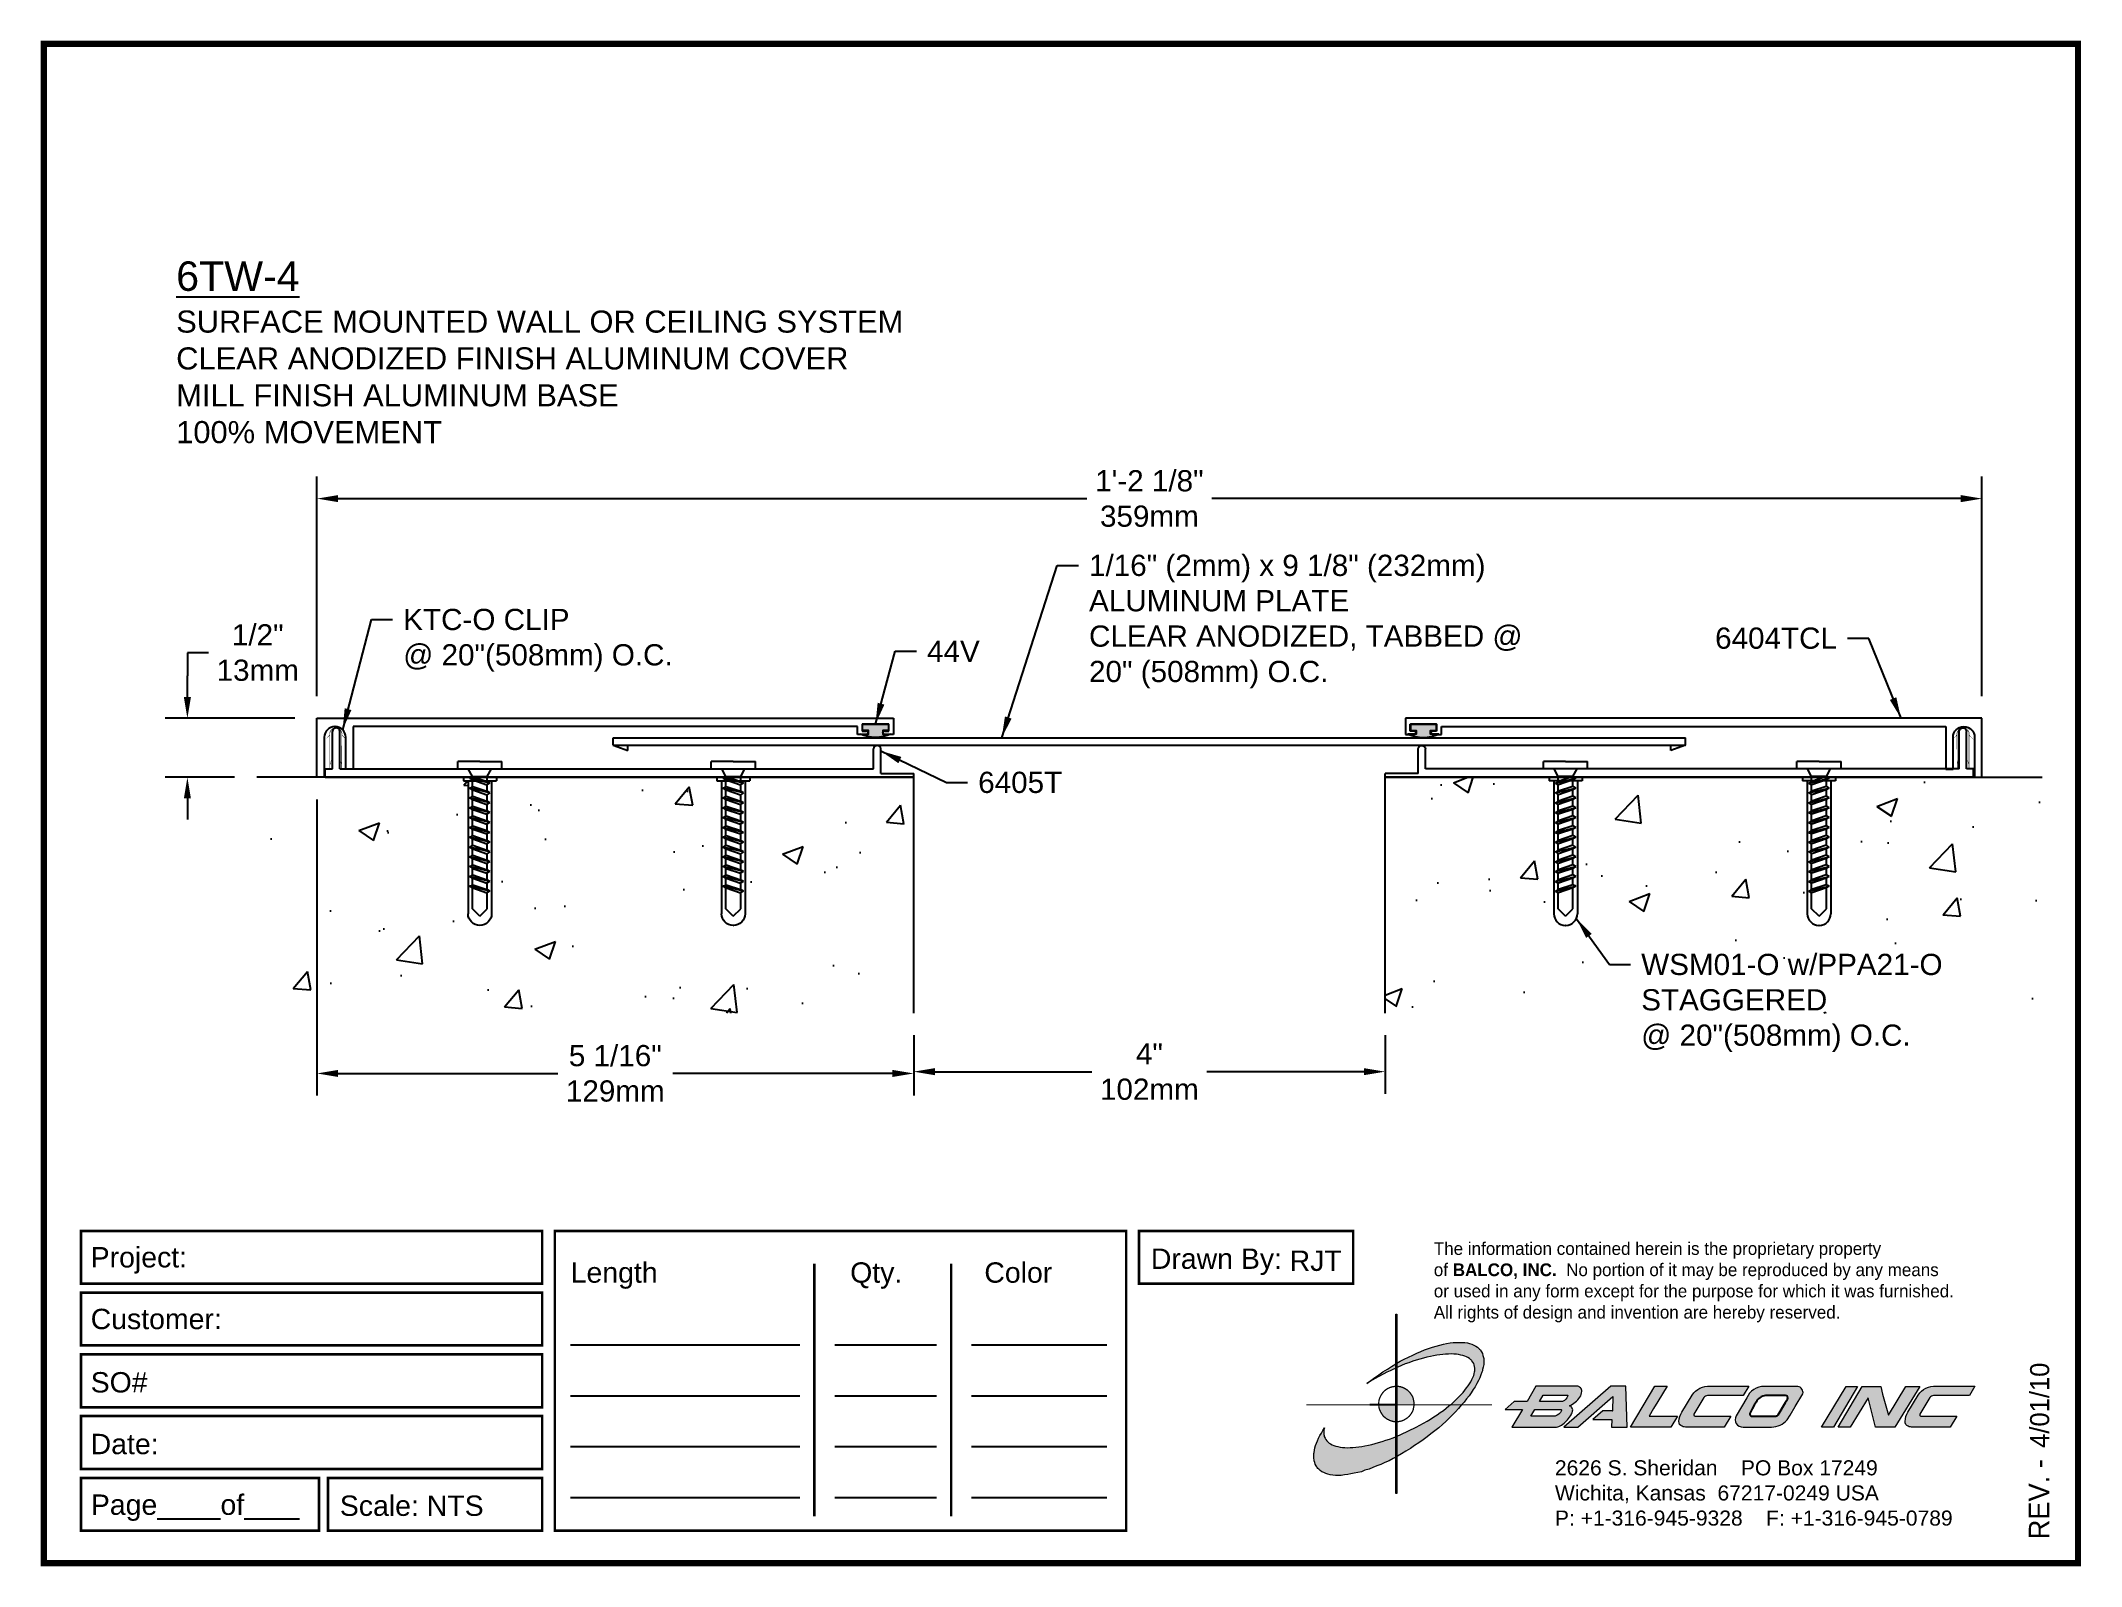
# Paper-space layout 'Layout1' of a CAD drawing. Header units: inches. Extents: x 0 to 10, y 0 to 7.5.
# The model-space entities are those that its viewports show. They can reach past a viewport. Long polylines and large blocks are cut down to what shows.
import ezdxf

# ---------------------------------------------------------------- set-up
doc = ezdxf.new("R2010")
doc.units = ezdxf.units.IN
doc.header["$MEASUREMENT"] = 0
for name, color, linetype in [('Anchors', 4, 'Continuous'), ('Border', 7, 'Continuous'), ('Conditions', 1, 'Continuous'), ('Dimensions', 3, 'Continuous'), ('Fillers', 2, 'Continuous'), ('Metals', 7, 'Continuous'), ('TEXT', 2, 'Continuous')]:
    doc.layers.add(name, color=color, linetype=linetype)
doc.styles.add('ARIAL', font='arial.ttf')
doc.styles.add('Copyright', font='ERASDEMI.TTF')
doc.styles.get("Standard").update_dxf_attribs({"font": 'arial.ttf'})
doc.dimstyles.get("Standard").update_dxf_attribs({"dimtxt": 0.18, "dimasz": 0.18, "dimexe": 0.1875, "dimexo": 0.1875, "dimgap": 0.09, "dimtad": 0, "dimtih": 1, "dimtoh": 1, "dimdec": 4, "dimzin": 0, "dimdsep": 46, "dimlunit": 4, "dimtxsty": 'Standard', "dimcen": 0.09, "dimadec": 0, "dimazin": 0, "dimtfac": 1, "dimtdec": 4, "dimtofl": 0, "dimtmove": 0, "dimatfit": 3, "dimfxl": 0, "dimfrac": 2, "dimtolj": 1, "dimtzin": 0, "dimarcsym": 0})

# ---------------------------------------------------------------- blocks, each defined once
blk = doc.blocks.new('ACADlogo')
h = blk.add_hatch(color=256)
h.paths.add_polyline_path([(-3.346, 1.223), (-3.351, 1.223), (-3.351, 0.979), (-3.346, 0.982)])
h.paths.add_polyline_path([(-3.346, 0.961), (-3.351, 0.959), (-3.351, 0.868), (-3.346, 0.868)])
h.paths.add_polyline_path([(-3.346, 0.777), (-3.351, 0.777), (-3.351, 0.699), (-3.351, 0.695), (-3.35, 0.695), (-3.346, 0.695)])
h.paths.add_polyline_path([(-3.346, 0.864), (-3.346, 0.868), (-3.35, 0.868), (-3.351, 0.868), (-3.351, 0.777), (-3.346, 0.777), (-3.346, 0.778), (-3.348, 0.778)])
h.paths.add_polyline_path([(-3.346, 0.524), (-3.351, 0.521), (-3.351, 0.342), (-3.346, 0.342)])
h.paths.add_polyline_path([(-3.346, 0.695), (-3.351, 0.695), (-3.351, 0.621), (-3.346, 0.623)])
h.paths.add_polyline_path([(-3.346, 0.623), (-3.351, 0.621), (-3.351, 0.521), (-3.346, 0.524)])
h.paths.add_polyline_path([(-3.346, 0.982), (-3.351, 0.979), (-3.351, 0.959), (-3.346, 0.961)])
h = blk.add_hatch(color=175)
h.paths.add_polyline_path([(-3.518, 0.573), (-3.534, 0.571), (-3.548, 0.569), (-3.562, 0.567), (-3.576, 0.567), (-3.589, 0.566), (-3.602, 0.567), (-3.614, 0.568), (-3.625, 0.569), (-3.636, 0.572), (-3.646, 0.574), (-3.656, 0.577), (-3.664, 0.581), (-3.673, 0.585), (-3.679, 0.589), (-3.685, 0.595), (-3.688, 0.598), (-3.691, 0.6), (-3.695, 0.607), (-3.699, 0.614), (-3.703, 0.621), (-3.704, 0.626), (-3.705, 0.631), (-3.706, 0.637), (-3.706, 0.642), (-3.705, 0.648), (-3.705, 0.653), (-3.703, 0.659), (-3.702, 0.665), (-3.71, 0.652), (-3.717, 0.639), (-3.725, 0.626), (-3.731, 0.613), (-3.737, 0.601), (-3.741, 0.589), (-3.746, 0.577), (-3.749, 0.566), (-3.751, 0.555), (-3.753, 0.544), (-3.754, 0.538), (-3.754, 0.533), (-3.755, 0.523), (-3.754, 0.513), (-3.753, 0.508), (-3.752, 0.503), (-3.75, 0.494), (-3.748, 0.486), (-3.743, 0.477), (-3.74, 0.473), (-3.738, 0.469), (-3.734, 0.465), (-3.73, 0.461), (-3.723, 0.455), (-3.715, 0.449), (-3.706, 0.445), (-3.695, 0.44), (-3.685, 0.437), (-3.674, 0.434), (-3.661, 0.432), (-3.648, 0.431), (-3.634, 0.431), (-3.62, 0.431), (-3.604, 0.433), (-3.588, 0.435), (-3.572, 0.438), (-3.556, 0.441), (-3.538, 0.445), (-3.52, 0.449), (-3.503, 0.456), (-3.483, 0.461), (-3.464, 0.469), (-3.445, 0.477), (-3.426, 0.485), (-3.406, 0.494), (-3.385, 0.503), (-3.364, 0.514), (-3.351, 0.521), (-3.351, 0.621), (-3.364, 0.616), (-3.382, 0.609), (-3.4, 0.603), (-3.418, 0.598), (-3.436, 0.592), (-3.453, 0.587), (-3.47, 0.583), (-3.486, 0.579), (-3.503, 0.576)])
h.paths.add_polyline_path([(-3.215, 0.687), (-3.251, 0.667), (-3.289, 0.649), (-3.327, 0.631), (-3.345, 0.623), (-3.346, 0.623), (-3.346, 0.524), (-3.343, 0.525), (-3.323, 0.537), (-3.302, 0.549), (-3.28, 0.563), (-3.259, 0.577), (-3.238, 0.59), (-3.218, 0.605), (-3.198, 0.62), (-3.179, 0.635), (-3.16, 0.65), (-3.141, 0.665), (-3.123, 0.681), (-3.106, 0.696), (-3.089, 0.712), (-3.074, 0.727), (-3.058, 0.743), (-3.043, 0.759), (-3.03, 0.775), (-3.028, 0.777), (-3.085, 0.777), (-3.091, 0.772), (-3.105, 0.761), (-3.118, 0.75), (-3.134, 0.739), (-3.149, 0.729), (-3.165, 0.718), (-3.182, 0.707), (-3.198, 0.697)])
h.paths.add_polyline_path([(-2.921, 1.009), (-2.922, 1.015), (-2.924, 1.02), (-2.926, 1.029), (-2.931, 1.038), (-2.934, 1.043), (-2.936, 1.047), (-2.94, 1.05), (-2.943, 1.054), (-2.951, 1.06), (-2.959, 1.066), (-2.968, 1.071), (-2.978, 1.075), (-2.989, 1.079), (-3, 1.081), (-3.013, 1.083), (-3.026, 1.084), (-3.04, 1.084), (-3.054, 1.084), (-3.07, 1.083), (-3.085, 1.081), (-3.102, 1.079), (-3.118, 1.075), (-3.136, 1.07), (-3.153, 1.066), (-3.171, 1.06), (-3.191, 1.054), (-3.21, 1.047), (-3.229, 1.039), (-3.248, 1.031), (-3.268, 1.022), (-3.289, 1.012), (-3.31, 1.002), (-3.33, 0.991), (-3.346, 0.982), (-3.346, 0.961), (-3.342, 0.962), (-3.323, 0.971), (-3.305, 0.978), (-3.287, 0.984), (-3.268, 0.991), (-3.251, 0.996), (-3.234, 1.002), (-3.216, 1.007), (-3.199, 1.011), (-3.182, 1.015), (-3.167, 1.018), (-3.15, 1.021), (-3.136, 1.023), (-3.121, 1.025), (-3.107, 1.026), (-3.093, 1.026), (-3.079, 1.027), (-3.067, 1.026), (-3.054, 1.026), (-3.043, 1.025), (-3.032, 1.022), (-3.022, 1.02), (-3.013, 1.016), (-3.004, 1.013), (-2.997, 1.009), (-2.989, 1.005), (-2.983, 0.999), (-2.98, 0.996), (-2.978, 0.994), (-2.973, 0.987), (-2.969, 0.981), (-2.967, 0.973), (-2.965, 0.965), (-2.964, 0.957), (-2.964, 0.949), (-2.964, 0.944), (-2.965, 0.94), (-2.967, 0.93), (-2.969, 0.921), (-2.973, 0.911), (-2.978, 0.901), (-2.983, 0.891), (-2.989, 0.881), (-2.996, 0.871), (-3.004, 0.86), (-3.012, 0.849), (-3.021, 0.838), (-3.032, 0.827), (-3.042, 0.816), (-3.053, 0.805), (-3.065, 0.794), (-3.077, 0.783), (-3.085, 0.777), (-3.028, 0.777), (-3.016, 0.791), (-3.004, 0.806), (-2.992, 0.822), (-2.981, 0.837), (-2.971, 0.852), (-2.962, 0.866), (-2.954, 0.882), (-2.946, 0.896), (-2.939, 0.91), (-2.934, 0.924), (-2.929, 0.938), (-2.926, 0.944), (-2.925, 0.951), (-2.922, 0.963), (-2.92, 0.975), (-2.92, 0.982), (-2.919, 0.987), (-2.92, 0.999), (-2.92, 1.005)])
h.paths.add_polyline_path([(-3.372, 0.966), (-3.393, 0.953), (-3.415, 0.94), (-3.435, 0.925), (-3.455, 0.911), (-3.475, 0.897), (-3.494, 0.882), (-3.468, 0.898), (-3.439, 0.915), (-3.41, 0.93), (-3.396, 0.938), (-3.38, 0.945), (-3.351, 0.959), (-3.351, 0.979)])
h = blk.add_hatch(color=256)
h.paths.add_polyline_path([(-3.268, 0.814), (-3.27, 0.819), (-3.273, 0.824), (-3.276, 0.828), (-3.279, 0.833), (-3.282, 0.837), (-3.286, 0.841), (-3.29, 0.845), (-3.294, 0.849), (-3.298, 0.852), (-3.303, 0.855), (-3.308, 0.858), (-3.313, 0.86), (-3.318, 0.863), (-3.323, 0.864), (-3.328, 0.866), (-3.334, 0.867), (-3.339, 0.868), (-3.345, 0.868), (-3.346, 0.868), (-3.346, 0.777), (-3.335, 0.777), (-3.262, 0.777), (-3.262, 0.781), (-3.262, 0.787), (-3.263, 0.792), (-3.264, 0.798), (-3.265, 0.803), (-3.266, 0.808)])
h.paths.add_polyline_path([(-3.351, 0.777), (-3.436, 0.777), (-3.435, 0.773), (-3.435, 0.768), (-3.434, 0.762), (-3.432, 0.757), (-3.431, 0.752), (-3.428, 0.747), (-3.426, 0.742), (-3.423, 0.737), (-3.42, 0.732), (-3.417, 0.728), (-3.414, 0.723), (-3.41, 0.719), (-3.406, 0.716), (-3.401, 0.712), (-3.397, 0.709), (-3.392, 0.706), (-3.387, 0.704), (-3.382, 0.701), (-3.377, 0.699), (-3.372, 0.698), (-3.367, 0.696), (-3.361, 0.695), (-3.356, 0.695), (-3.351, 0.695)])
h.paths.add_polyline_path([(-3.346, 0.868), (-3.35, 0.868), (-3.351, 0.868), (-3.351, 0.777), (-3.346, 0.777)])
h = blk.add_hatch(color=256)
h.paths.add_polyline_path([(-2.438, 0.844, 0.412988), (-2.461, 0.869), (-2.663, 0.869), (-2.707, 0.794), (-2.771, 0.794), (-2.815, 0.755), (-2.73, 0.755), (-2.781, 0.668), (-2.563, 0.668, 0.107996), (-2.538, 0.677, 0.108939), (-2.494, 0.724, 0.080345), (-2.483, 0.745, 0.419497), (-2.499, 0.773, 0.149928), (-2.447, 0.815, 0.134283)])
h.paths.add_polyline_path([(-2.507, 0.821, -0.209012), (-2.532, 0.794), (-2.538, 0.794), (-2.646, 0.794), (-2.627, 0.825), (-2.51, 0.825, -0.56619)], flags=16)
h.paths.add_polyline_path([(-2.538, 0.75, -0.241309), (-2.569, 0.722), (-2.688, 0.722), (-2.669, 0.755), (-2.541, 0.755, -0.56619)], flags=16)
for points in [[(-2.285, 0.819), (-2.287, 0.748), (-2.335, 0.748), (-2.383, 0.705), (-2.29, 0.705), (-2.292, 0.668), (-2.215, 0.668), (-2.221, 0.869), (-2.295, 0.869), (-2.527, 0.668), (-2.458, 0.668)], [(-2.018, 0.869), (-2.079, 0.869), (-2.198, 0.668), (-2, 0.668), (-1.968, 0.722), (-2.107, 0.722), (-2.085, 0.759), (-2.064, 0.794)], [(-1.617, 0.869), (-1.807, 0.869, 0.270182), (-1.896, 0.825), (-1.946, 0.742, 0.109019), (-1.961, 0.695, 0.340665), (-1.945, 0.672, 0.129907), (-1.923, 0.668), (-1.738, 0.668), (-1.706, 0.722), (-1.878, 0.722), (-1.882, 0.722, -0.601242), (-1.887, 0.731), (-1.838, 0.813, -0.253048), (-1.821, 0.823), (-1.645, 0.823)], [(-1.083, 0.867), (-1.14, 0.867), (-1.261, 0.667), (-1.26, 0.667), (-1.202, 0.667)], [(-0.96, 0.83), (-0.969, 0.867), (-1.061, 0.867), (-1.179, 0.667), (-1.12, 0.667), (-1.031, 0.812), (-0.995, 0.667), (-0.9, 0.667), (-0.778, 0.867), (-0.846, 0.867), (-0.931, 0.727), (-0.951, 0.795)], [(-0.507, 0.869), (-0.697, 0.869, 0.270182), (-0.786, 0.825), (-0.836, 0.742, 0.109019), (-0.85, 0.695, 0.340665), (-0.835, 0.672, 0.129907), (-0.812, 0.668), (-0.628, 0.668), (-0.595, 0.722), (-0.768, 0.722), (-0.772, 0.722, -0.601242), (-0.777, 0.731), (-0.728, 0.813, -0.253048), (-0.71, 0.823), (-0.534, 0.823)], [(-3.346, 0.623), (-3.351, 0.621), (-3.351, 0.521), (-3.346, 0.524)]]:
    blk.add_hatch(color=256).paths.add_polyline_path(points)
h = blk.add_hatch(color=256)
h.paths.add_polyline_path([(-1.377, 0.868), (-1.383, 0.868), (-1.383, 0.868), (-1.44, 0.868), (-1.492, 0.868), (-1.541, 0.868, 0.297712), (-1.628, 0.811), (-1.68, 0.723, 0.585116), (-1.646, 0.668), (-1.506, 0.668, 0.210586), (-1.429, 0.703), (-1.415, 0.726), (-1.389, 0.769), (-1.352, 0.831, 0.4352)])
h.paths.add_polyline_path([(-1.437, 0.823, -0.603783), (-1.428, 0.805), (-1.431, 0.801), (-1.434, 0.796), (-1.438, 0.789), (-1.474, 0.728, -0.229001), (-1.489, 0.722), (-1.494, 0.722), (-1.501, 0.722), (-1.597, 0.722), (-1.604, 0.722, -0.492401), (-1.613, 0.734), (-1.601, 0.757), (-1.591, 0.775), (-1.582, 0.791, -0.238368), (-1.535, 0.823)], flags=16)
for q in [(-3.48, 0.777), (-3.351, 0.642)]:
    blk.add_line((-3.351, 0.777), q)
at = {"color": 7, "lineweight": 0}
for points in [[(-3.351, 1.223), (-3.346, 1.223), (-3.346, 0.342), (-3.351, 0.342), (-3.351, 1.223)], [(-2.292, 0.668), (-2.215, 0.668), (-2.221, 0.869), (-2.295, 0.869), (-2.527, 0.668), (-2.458, 0.668), (-2.285, 0.819), (-2.287, 0.748), (-2.286, 0.748), (-2.335, 0.748), (-2.383, 0.705), (-2.29, 0.705), (-2.292, 0.668), (-2.292, 0.668)], [(-2.198, 0.668), (-2.079, 0.869), (-2.018, 0.869), (-2.064, 0.794), (-2.085, 0.759), (-2.107, 0.722), (-1.968, 0.722), (-2, 0.668), (-2.198, 0.668), (-2.198, 0.668)], [(-1.383, 0.868), (-1.383, 0.868)], [(-1.261, 0.667), (-1.14, 0.867), (-1.083, 0.867), (-1.202, 0.667), (-1.26, 0.667), (-1.261, 0.667), (-1.261, 0.667)], [(-0.9, 0.667), (-0.995, 0.667), (-1.031, 0.812), (-1.12, 0.667), (-1.179, 0.667), (-1.061, 0.867), (-0.969, 0.867), (-0.96, 0.83), (-0.951, 0.795), (-0.931, 0.727), (-0.846, 0.867), (-0.778, 0.867), (-0.9, 0.667), (-0.9, 0.667)]]:
    blk.add_lwpolyline(points, dxfattribs=at)
at = {"color": 175, "lineweight": 0}
blk.add_lwpolyline([(-2.926, 1.029), (-2.924, 1.02), (-2.922, 1.015), (-2.921, 1.009), (-2.92, 1.005), (-2.92, 0.999), (-2.919, 0.987), (-2.92, 0.982), (-2.92, 0.975), (-2.922, 0.963), (-2.925, 0.951), (-2.926, 0.944), (-2.929, 0.938), (-2.934, 0.924), (-2.939, 0.91), (-2.946, 0.896), (-2.954, 0.882), (-2.962, 0.866), (-2.971, 0.852), (-2.981, 0.837), (-2.992, 0.822), (-3.004, 0.806), (-3.016, 0.791), (-3.03, 0.775), (-3.043, 0.759), (-3.058, 0.743), (-3.074, 0.727), (-3.089, 0.712), (-3.106, 0.696), (-3.123, 0.681), (-3.141, 0.665), (-3.16, 0.65), (-3.179, 0.635), (-3.198, 0.62), (-3.218, 0.605), (-3.238, 0.59), (-3.259, 0.577), (-3.28, 0.563), (-3.302, 0.549), (-3.323, 0.537), (-3.343, 0.525), (-3.364, 0.514), (-3.385, 0.503), (-3.406, 0.494), (-3.426, 0.485), (-3.445, 0.477), (-3.464, 0.469), (-3.483, 0.461), (-3.503, 0.456), (-3.52, 0.449), (-3.538, 0.445), (-3.556, 0.441), (-3.572, 0.438), (-3.588, 0.435), (-3.604, 0.433), (-3.62, 0.431), (-3.634, 0.431), (-3.648, 0.431), (-3.661, 0.432), (-3.674, 0.434), (-3.685, 0.437), (-3.695, 0.44), (-3.706, 0.445), (-3.715, 0.449), (-3.723, 0.455), (-3.73, 0.461), (-3.734, 0.465), (-3.738, 0.469), (-3.74, 0.473), (-3.743, 0.477), (-3.748, 0.486), (-3.75, 0.494), (-3.752, 0.503), (-3.753, 0.508), (-3.754, 0.513), (-3.755, 0.523), (-3.754, 0.533), (-3.754, 0.538), (-3.753, 0.544), (-3.751, 0.555), (-3.749, 0.566), (-3.746, 0.577), (-3.741, 0.589), (-3.737, 0.601), (-3.731, 0.613), (-3.725, 0.626), (-3.717, 0.639), (-3.71, 0.652), (-3.702, 0.665), (-3.703, 0.659), (-3.705, 0.653), (-3.705, 0.648), (-3.706, 0.642), (-3.706, 0.637), (-3.705, 0.631), (-3.704, 0.626), (-3.703, 0.621), (-3.699, 0.614), (-3.695, 0.607), (-3.691, 0.6), (-3.688, 0.598), (-3.685, 0.595), (-3.679, 0.589), (-3.673, 0.585), (-3.664, 0.581), (-3.656, 0.577), (-3.646, 0.574), (-3.636, 0.572), (-3.625, 0.569), (-3.614, 0.568), (-3.602, 0.567), (-3.589, 0.566), (-3.576, 0.567), (-3.562, 0.567), (-3.548, 0.569), (-3.534, 0.571), (-3.518, 0.573), (-3.503, 0.576), (-3.486, 0.579), (-3.47, 0.583), (-3.453, 0.587), (-3.436, 0.592), (-3.418, 0.598), (-3.4, 0.603), (-3.382, 0.609), (-3.364, 0.616), (-3.345, 0.623), (-3.327, 0.631), (-3.289, 0.649), (-3.251, 0.667), (-3.215, 0.687), (-3.198, 0.697), (-3.182, 0.707), (-3.165, 0.718), (-3.149, 0.729), (-3.134, 0.739), (-3.118, 0.75), (-3.105, 0.761), (-3.091, 0.772), (-3.077, 0.783), (-3.065, 0.794), (-3.053, 0.805), (-3.042, 0.816), (-3.032, 0.827), (-3.021, 0.838), (-3.012, 0.849), (-3.004, 0.86), (-2.996, 0.871), (-2.989, 0.881), (-2.983, 0.891), (-2.978, 0.901), (-2.973, 0.911), (-2.969, 0.921), (-2.967, 0.93), (-2.965, 0.94), (-2.964, 0.944), (-2.964, 0.949), (-2.964, 0.957), (-2.965, 0.965), (-2.967, 0.973), (-2.969, 0.981), (-2.973, 0.987), (-2.978, 0.994), (-2.98, 0.996), (-2.983, 0.999), (-2.989, 1.005), (-2.997, 1.009), (-3.004, 1.013), (-3.013, 1.016), (-3.022, 1.02), (-3.032, 1.022), (-3.043, 1.025), (-3.054, 1.026), (-3.067, 1.026), (-3.079, 1.027), (-3.093, 1.026), (-3.107, 1.026), (-3.121, 1.025), (-3.136, 1.023), (-3.15, 1.021), (-3.167, 1.018), (-3.182, 1.015), (-3.199, 1.011), (-3.216, 1.007), (-3.234, 1.002), (-3.251, 0.996), (-3.268, 0.991), (-3.287, 0.984), (-3.305, 0.978), (-3.323, 0.971), (-3.342, 0.962), (-3.38, 0.945), (-3.396, 0.938), (-3.41, 0.93), (-3.439, 0.915), (-3.468, 0.898), (-3.494, 0.882), (-3.475, 0.897), (-3.455, 0.911), (-3.435, 0.925), (-3.415, 0.94), (-3.393, 0.953), (-3.372, 0.966), (-3.351, 0.979), (-3.33, 0.991), (-3.31, 1.002), (-3.289, 1.012), (-3.268, 1.022), (-3.248, 1.031), (-3.229, 1.039), (-3.21, 1.047), (-3.191, 1.054), (-3.171, 1.06), (-3.153, 1.066), (-3.136, 1.07), (-3.118, 1.075), (-3.102, 1.079), (-3.085, 1.081), (-3.07, 1.083), (-3.054, 1.084), (-3.04, 1.084), (-3.026, 1.084), (-3.013, 1.083), (-3, 1.081), (-2.989, 1.079), (-2.978, 1.075), (-2.968, 1.071), (-2.959, 1.066), (-2.951, 1.06), (-2.943, 1.054), (-2.94, 1.05), (-2.936, 1.047), (-2.934, 1.043), (-2.931, 1.038), (-2.926, 1.029), (-2.926, 1.029)], dxfattribs=at)
at = {"color": 7, "lineweight": 0, "const_width": 0.0064}
blk.add_lwpolyline([(-3.262, 0.781), (-3.262, 0.787), (-3.263, 0.792), (-3.264, 0.798), (-3.265, 0.803), (-3.266, 0.808), (-3.268, 0.814), (-3.27, 0.819), (-3.273, 0.824), (-3.276, 0.828), (-3.279, 0.833), (-3.282, 0.837), (-3.286, 0.841), (-3.29, 0.845), (-3.294, 0.849), (-3.298, 0.852), (-3.303, 0.855), (-3.308, 0.858), (-3.313, 0.86), (-3.318, 0.863), (-3.323, 0.864), (-3.328, 0.866), (-3.334, 0.867), (-3.339, 0.868), (-3.345, 0.868), (-3.35, 0.868), (-3.356, 0.868), (-3.361, 0.867), (-3.367, 0.866), (-3.372, 0.865), (-3.377, 0.863), (-3.382, 0.862), (-3.387, 0.859), (-3.392, 0.857), (-3.397, 0.854), (-3.401, 0.851), (-3.406, 0.847), (-3.41, 0.843), (-3.414, 0.839), (-3.417, 0.835), (-3.42, 0.831), (-3.423, 0.826), (-3.426, 0.821), (-3.428, 0.816), (-3.431, 0.811), (-3.432, 0.806), (-3.434, 0.801), (-3.435, 0.795), (-3.435, 0.79), (-3.436, 0.784), (-3.436, 0.779), (-3.435, 0.773), (-3.435, 0.768), (-3.434, 0.762), (-3.432, 0.757), (-3.431, 0.752), (-3.428, 0.747), (-3.426, 0.742), (-3.423, 0.737), (-3.42, 0.732), (-3.417, 0.728), (-3.414, 0.723), (-3.41, 0.719), (-3.406, 0.716), (-3.401, 0.712), (-3.397, 0.709), (-3.392, 0.706), (-3.387, 0.704), (-3.382, 0.701), (-3.377, 0.699), (-3.372, 0.698), (-3.367, 0.696), (-3.361, 0.695), (-3.356, 0.695), (-3.35, 0.695), (-3.345, 0.695), (-3.339, 0.695), (-3.334, 0.696), (-3.328, 0.697), (-3.323, 0.698), (-3.318, 0.7), (-3.313, 0.702), (-3.308, 0.705), (-3.303, 0.708), (-3.298, 0.711), (-3.294, 0.714), (-3.29, 0.718), (-3.286, 0.721), (-3.282, 0.726), (-3.279, 0.73), (-3.276, 0.734), (-3.273, 0.739), (-3.27, 0.744), (-3.268, 0.749), (-3.266, 0.754), (-3.265, 0.76), (-3.264, 0.765), (-3.263, 0.77), (-3.262, 0.776), (-3.262, 0.781)], dxfattribs=at)
at = {"color": 7, "lineweight": 0}
for points in [[(-2.447, 0.815, 0.130368), (-2.438, 0.843, 0.448367), (-2.463, 0.869), (-2.663, 0.869), (-2.707, 0.794), (-2.771, 0.794), (-2.815, 0.755), (-2.73, 0.755), (-2.781, 0.668), (-2.563, 0.668, 0.107996), (-2.538, 0.677, 0.108939), (-2.494, 0.724, 0.077395), (-2.484, 0.744, 0.430878), (-2.499, 0.773, 0.149928)], [(-2.507, 0.821, -0.209012), (-2.532, 0.794), (-2.538, 0.794), (-2.646, 0.794), (-2.627, 0.825), (-2.512, 0.825), (-2.509, 0.825, -0.531288)], [(-1.838, 0.813), (-1.887, 0.731, 0.587385), (-1.882, 0.722), (-1.878, 0.722), (-1.706, 0.722), (-1.738, 0.668), (-1.923, 0.668, -0.129907), (-1.945, 0.672, -0.349839), (-1.961, 0.696, -0.107341), (-1.946, 0.742), (-1.896, 0.825, -0.270182), (-1.807, 0.869), (-1.617, 0.869), (-1.645, 0.823), (-1.821, 0.823, 0.252436)], [(-1.68, 0.723, 0.585116), (-1.646, 0.668), (-1.506, 0.668, 0.210586), (-1.429, 0.703), (-1.415, 0.726), (-1.389, 0.769), (-1.352, 0.831, 0.4352), (-1.377, 0.868), (-1.383, 0.868), (-1.383, 0.868), (-1.44, 0.868), (-1.492, 0.868), (-1.541, 0.868, 0.297712), (-1.628, 0.811)], [(-0.728, 0.813), (-0.777, 0.731, 0.587385), (-0.772, 0.722), (-0.768, 0.722), (-0.595, 0.722), (-0.628, 0.668), (-0.812, 0.668, -0.129907), (-0.835, 0.672, -0.349839), (-0.85, 0.696, -0.107341), (-0.836, 0.742), (-0.786, 0.825, -0.270182), (-0.697, 0.869), (-0.507, 0.869), (-0.534, 0.823), (-0.71, 0.823, 0.252436)], [(-2.569, 0.722), (-2.688, 0.722), (-2.669, 0.755), (-2.543, 0.755), (-2.54, 0.755, -0.531288), (-2.538, 0.75, -0.241309)]]:
    blk.add_lwpolyline(points, format="xyb", close=True, dxfattribs=at)
blk.add_lwpolyline([(-1.437, 0.823), (-1.535, 0.823, 0.238368), (-1.582, 0.791), (-1.591, 0.775), (-1.601, 0.757), (-1.613, 0.734, 0.490298), (-1.604, 0.722), (-1.597, 0.722), (-1.501, 0.722), (-1.494, 0.722), (-1.489, 0.722, 0.229001), (-1.474, 0.728), (-1.438, 0.789), (-1.434, 0.796), (-1.431, 0.801), (-1.428, 0.805, 0.603783)], format="xyb", close=True)
blk.add_lwpolyline([(-2.879, 0.777, 0.00455, 0.00455, 0), (-3.791, 0.777, 0.00183, 0.00183, 0), (-3.791, 0.777, 0.00183, 0.00183, 0)], format="xyseb", dxfattribs=at)
blk = doc.blocks.new('Quantity Data')
at = {"layer": 'Border', "color": 253}
for p, q in [((2.755, 1.254), (3.881, 1.254)), ((4.054, 1.254), (4.553, 1.254)), ((4.725, 1.254), (5.389, 1.254)), ((2.755, 1.004), (3.881, 1.004)), ((4.054, 1.004), (4.553, 1.004)), ((4.725, 1.004), (5.389, 1.004)), ((2.755, 0.754), (3.881, 0.754)), ((4.054, 0.754), (4.553, 0.754)), ((4.725, 0.754), (5.389, 0.754)), ((2.755, 0.504), (3.881, 0.504)), ((4.054, 0.504), (4.553, 0.504)), ((4.725, 0.504), (5.389, 0.504))]:
    blk.add_line(p, q, dxfattribs=at)
at = {"layer": 'Border', "const_width": 0.0125}
blk.add_lwpolyline([(5.485, 0.341), (2.678, 0.341), (2.678, 1.813), (5.485, 1.813)], close=True, dxfattribs=at)
for points in [[(3.953, 1.653), (3.953, 0.412)], [(4.625, 1.653), (4.625, 0.412)]]:
    blk.add_lwpolyline(points, dxfattribs=at)
at = {"layer": 'Border', "style": 'ARIAL'}
for s, p in [('Length', (2.756, 1.559)), ('Qty.', (4.129, 1.559)), ('Color', (4.788, 1.559))]:
    blk.add_text(s, height=0.1, dxfattribs=at).set_placement(p)
blk = doc.blocks.new('Drawn By')
at = {"layer": 'Border', "const_width": 0.0125}
blk.add_lwpolyline([(5.38, 1.813), (6.432, 1.813), (6.432, 1.554), (5.38, 1.554)], close=True, dxfattribs=at)
at = {"layer": 'Border', "style": 'ARIAL'}
blk.add_text('Drawn By: ', height=0.1, dxfattribs=at).set_placement((5.438, 1.627))
blk.add_attdef('XXX', (6.12, 1.617), '', height=0.1, dxfattribs=at)
blk = doc.blocks.new('Project Info')
at = {"layer": 'Border', "const_width": 0.0125}
for points in [[(0.182, 1.813), (2.448, 1.813), (2.448, 1.554), (0.182, 1.554)], [(0.182, 1.51), (2.448, 1.51), (2.448, 1.251), (0.182, 1.251)], [(0.182, 1.207), (2.448, 1.207), (2.448, 0.947), (0.182, 0.947)], [(0.182, 0.904), (2.448, 0.904), (2.448, 0.644), (0.182, 0.644)], [(0.182, 0.6), (1.352, 0.6), (1.352, 0.341), (0.182, 0.341)], [(1.396, 0.6), (2.448, 0.6), (2.448, 0.341), (1.396, 0.341)]]:
    blk.add_lwpolyline(points, close=True, dxfattribs=at)
at = {"layer": 'Border', "style": 'ARIAL'}
for s, p in [('Project:', (0.23, 1.634)), ('Customer:', (0.23, 1.331)), ('SO#', (0.23, 1.02)), ('Date:', (0.23, 0.717)), ('Page%%u        %%uof%%u       ', (0.231, 0.419)), ('Scale: NTS', (1.454, 0.414))]:
    blk.add_text(s, height=0.1, dxfattribs=at).set_placement(p)
blk = doc.blocks.new('REV')
at = {"style": 'Copyright'}
blk.add_text('REV. -', height=0.1, rotation=90, dxfattribs=at).set_placement((-0.142, 0.117))
at = {"style": 'Copyright', "flags": 4}
blk.add_attdef('REVISIONDATE', (-0.142, 0.566), '', height=0.0938, rotation=90, dxfattribs=at)
blk = doc.blocks.new('6404T')
for p, q in [((-0.062, 0.5), (4.83, 0.5)), ((-0.062, 0), (-0.062, 0.5)), ((0.092, 0.43), (0.091, 0.43)), ((0.245, 0.43), (0.245, 0.068)), ((4.525, 0.43), (0.245, 0.43)), ((4.525, 0.362), (4.525, 0.43)), ((4.601, 0.362), (4.525, 0.362)), ((4.565, 0.45), (4.565, 0.392)), ((4.79, 0.45), (4.565, 0.45)), ((4.565, 0.392), (4.601, 0.392)), ((4.615, 0.378), (4.615, 0.376)), ((4.74, 0.376), (4.74, 0.378)), ((4.754, 0.392), (4.79, 0.392)), ((4.83, 0.362), (4.754, 0.362)), ((4.79, 0.392), (4.79, 0.45)), ((4.83, 0.5), (4.83, 0.362)), ((0, 0.339), (0, 0)), ((0.183, 0.068), (0.183, 0.339)), ((0, 0), (-0.062, 0)), ((0.245, 0.068), (0.183, 0.068))]:
    blk.add_line(p, q)
for centre, radius, start, end in [((0.091, 0.339), 0.091, 90, 180), ((0.092, 0.339), 0.091, 0, 90), ((4.601, 0.378), 0.014, 360, 90), ((4.601, 0.376), 0.014, 270, 0), ((4.754, 0.378), 0.014, 90, 180), ((4.754, 0.376), 0.014, 180, 270)]:
    blk.add_arc(centre, radius, start, end)
blk = doc.blocks.new('6405T')
for p, q in [((-4.933, 0.07), (-4.933, 0.389)), ((-4.903, 0.419), (-4.901, 0.419)), ((-4.871, 0.07), (-4.871, 0.389)), ((-0.342, 0.07), (-0.342, 0.24)), ((-0.312, 0.27), (-0.31, 0.27)), ((-0.28, 0.031), (-0.28, 0.24)), ((-4.993, 0), (-4.993, 0.07)), ((-4.993, 0.07), (-4.933, 0.07)), ((-4.993, 0), (0, 0)), ((-4.871, 0.07), (-0.342, 0.07)), ((-0.28, 0.031), (0, 0.031)), ((0, 0), (0, 0.031))]:
    blk.add_line(p, q)
for centre, start, end in [((-4.903, 0.389), 90, 180), ((-4.901, 0.389), 360, 90), ((-0.312, 0.24), 90, 180), ((-0.31, 0.24), 0, 90)]:
    blk.add_arc(centre, 0.03, start, end)
blk = doc.blocks.new('44v')
blk.add_hatch(color=256).paths.add_polyline_path([(0.11, 0), (-0.11, 0), (-0.11, -0.053), (-0.06, -0.053), (-0.06, -0.086), (-0.13, -0.086, 0.199136), (0.131, -0.086), (0.061, -0.086), (0.061, -0.054), (0.11, -0.054)])
blk.add_lwpolyline([(-0.13, -0.086), (-0.06, -0.086), (-0.06, -0.053), (-0.11, -0.053), (-0.11, 0), (0.11, 0), (0.11, -0.054), (0.061, -0.054), (0.061, -0.086), (0.131, -0.086, -0.199136)], format="xyb", close=True)
blk = doc.blocks.new('A$CB5')
at = {"const_width": 0.005}
for points in [[(0.041, 0.313, -0.804927), (0.143, 0.307, 0.586365)], [(0.041, 0.313), (0.041, 0.014, -0.414214), (0.031, 0.004), (0.003, 0.004)], [(0.143, 0.307), (0.141, 0.013, 0.4154), (0.151, 0.003), (0.183, 0.003)]]:
    blk.add_lwpolyline(points, format="xyb", dxfattribs=at)
for points in [[(0, 0.252, 0, 0.005, 0), (0.04, 0.291, 0.005, 0.005, 0)], [(0.183, 0.252, 0, 0.005, 0), (0.142, 0.294, 0.005, 0.005, 0)], [(0.06, 0.097, 0, 0.005, 0), (0.041, 0.041, 0.005, 0.005, 0)], [(0.122, 0.097, 0, 0.005, 0), (0.142, 0.041, 0.005, 0.005, 0)]]:
    blk.add_lwpolyline(points, format="xyseb")
blk = doc.blocks.new('tclip')
blk.add_blockref('A$CB5', (3.433, 2.823))
blk = doc.blocks.new('WSM01')
for p, q in [((0.005, 0.063), (-0.183, 0.063)), ((-0.183, 0.001), (-0.183, 0.063)), ((0.192, 0.001), (-0.183, 0.001)), ((-0.058, -0.064), (-0.093, 0.001)), ((0.005, 0.063), (0.192, 0.063)), ((0.067, -0.064), (0.103, 0.001)), ((0.192, 0.001), (0.192, 0.063)), ((-0.081, -0.12), (0.091, -0.078)), ((-0.081, -0.12), (-0.055, -0.106)), ((-0.081, -0.12), (-0.055, -0.134)), ((-0.081, -0.203), (0.091, -0.162)), ((-0.058, -0.107), (-0.058, -0.064)), ((0.067, -0.064), (-0.058, -0.064)), ((-0.058, -0.191), (-0.058, -0.133)), ((0.065, -0.064), (-0.055, -0.106)), ((0.065, -0.093), (-0.055, -0.134)), ((0.065, -0.147), (-0.055, -0.189)), ((0.091, -0.078), (0.065, -0.064)), ((0.091, -0.078), (0.065, -0.093)), ((0.091, -0.162), (0.065, -0.147)), ((0.091, -0.162), (0.065, -0.176)), ((0.067, -0.065), (0.067, -0.064)), ((0.067, -0.149), (0.067, -0.092)), ((-0.081, -0.203), (-0.055, -0.189)), ((-0.081, -0.203), (-0.055, -0.218)), ((-0.081, -0.287), (0.091, -0.245)), ((-0.081, -0.287), (-0.055, -0.272)), ((-0.081, -0.287), (-0.055, -0.301)), ((-0.081, -0.37), (0.091, -0.328)), ((-0.058, -0.274), (-0.058, -0.216)), ((-0.058, -0.357), (-0.058, -0.3)), ((0.065, -0.176), (-0.055, -0.218)), ((0.065, -0.231), (-0.055, -0.272)), ((0.065, -0.259), (-0.055, -0.301)), ((0.065, -0.314), (-0.055, -0.356)), ((0.065, -0.343), (-0.055, -0.384)), ((0.091, -0.245), (0.065, -0.231)), ((0.091, -0.245), (0.065, -0.259)), ((0.091, -0.328), (0.065, -0.314)), ((0.091, -0.328), (0.065, -0.343)), ((0.067, -0.232), (0.067, -0.175)), ((0.067, -0.315), (0.067, -0.258)), ((0.067, -0.399), (0.067, -0.342)), ((-0.081, -0.37), (-0.055, -0.356)), ((-0.081, -0.37), (-0.055, -0.384)), ((-0.081, -0.453), (0.091, -0.412)), ((-0.081, -0.453), (-0.055, -0.439)), ((-0.081, -0.453), (-0.055, -0.468)), ((-0.081, -0.537), (0.091, -0.495)), ((-0.058, -0.441), (-0.058, -0.383)), ((-0.058, -0.524), (-0.058, -0.466)), ((0.065, -0.397), (-0.055, -0.439)), ((0.065, -0.426), (-0.055, -0.468)), ((0.065, -0.481), (-0.055, -0.522)), ((0.065, -0.509), (-0.055, -0.551)), ((0.091, -0.412), (0.065, -0.397)), ((0.091, -0.412), (0.065, -0.426)), ((0.091, -0.495), (0.065, -0.481)), ((0.091, -0.495), (0.065, -0.509)), ((0.067, -0.482), (0.067, -0.425)), ((0.067, -0.565), (0.067, -0.508)), ((-0.081, -0.537), (-0.055, -0.522)), ((-0.081, -0.537), (-0.055, -0.551)), ((-0.081, -0.62), (0.091, -0.578)), ((-0.081, -0.62), (-0.055, -0.606)), ((-0.081, -0.62), (-0.055, -0.634)), ((-0.081, -0.703), (0.091, -0.662)), ((-0.081, -0.703), (-0.055, -0.689)), ((-0.058, -0.607), (-0.058, -0.55)), ((-0.058, -0.691), (-0.058, -0.633)), ((0.065, -0.564), (-0.055, -0.606)), ((0.065, -0.593), (-0.055, -0.634)), ((0.065, -0.647), (-0.055, -0.689)), ((0.065, -0.676), (-0.055, -0.718)), ((0.091, -0.578), (0.065, -0.564)), ((0.091, -0.578), (0.065, -0.593)), ((0.091, -0.662), (0.065, -0.647)), ((0.091, -0.662), (0.065, -0.676)), ((0.067, -0.649), (0.067, -0.592)), ((0.067, -0.732), (0.067, -0.675)), ((-0.081, -0.703), (-0.055, -0.718)), ((-0.081, -0.787), (0.091, -0.745)), ((-0.081, -0.787), (-0.055, -0.772)), ((-0.081, -0.787), (-0.055, -0.801)), ((-0.081, -0.87), (0.091, -0.828)), ((-0.081, -0.87), (-0.055, -0.856)), ((-0.058, -0.774), (-0.058, -0.716)), ((-0.058, -0.857), (-0.058, -0.8)), ((0.065, -0.731), (-0.055, -0.772)), ((0.065, -0.759), (-0.055, -0.801)), ((0.065, -0.814), (-0.055, -0.856)), ((0.065, -0.843), (-0.055, -0.884)), ((0.091, -0.745), (0.065, -0.731)), ((0.091, -0.745), (0.065, -0.759)), ((0.091, -0.828), (0.065, -0.814)), ((0.091, -0.828), (0.065, -0.843)), ((0.067, -0.815), (0.067, -0.758)), ((0.067, -0.899), (0.067, -0.842)), ((-0.081, -0.87), (-0.055, -0.884)), ((-0.081, -0.953), (0.091, -0.912)), ((-0.081, -0.953), (-0.055, -0.939)), ((-0.081, -0.953), (-0.055, -0.968)), ((-0.081, -1.037), (0.091, -0.995)), ((-0.081, -1.037), (-0.055, -1.022)), ((-0.081, -1.037), (-0.055, -1.051)), ((-0.058, -0.941), (-0.058, -0.883)), ((-0.058, -1.024), (-0.058, -0.966)), ((0.065, -0.897), (-0.055, -0.939)), ((0.065, -0.926), (-0.055, -0.968)), ((0.065, -0.981), (-0.055, -1.022)), ((0.065, -1.009), (-0.055, -1.051)), ((0.091, -0.912), (0.065, -0.897)), ((0.091, -0.912), (0.065, -0.926)), ((0.091, -0.995), (0.065, -0.981)), ((0.091, -0.995), (0.065, -1.009)), ((0.067, -0.982), (0.067, -0.925)), ((0.067, -1.187), (0.067, -1.008)), ((-0.058, -1.187), (-0.058, -1.05)), ((0.005, -1.249), (-0.058, -1.187)), ((0.005, -1.249), (0.067, -1.187))]:
    blk.add_line(p, q)
blk = doc.blocks.new('PPA21')
for p, q in [((0.14, 0.03), (-0.14, 0.03)), ((-0.14, 0.03), (-0.14, 0)), ((0.14, 0), (-0.14, 0)), ((-0.1, 0), (-0.1, -1.128)), ((0.1, 0), (0.1, -1.128)), ((0.14, 0.03), (0.14, 0)), ((0.001, -1.227), (-0.001, -1.227))]:
    blk.add_line(p, q)
for centre, start, end in [((-0.001, -1.128), 180, 270), ((0.001, -1.128), 270, 0)]:
    blk.add_arc(centre, 0.099, start, end)
blk = doc.blocks.new('16ALUMPLATE')
at = {"layer": 'Metals'}
for p, q in [((-4.55, -0.063), (-4.425, -0.108)), ((4.55, -0.063), (4.425, -0.108))]:
    blk.add_line(p, q, dxfattribs=at)
for points in [[(-4.55, 0), (4.55, 0)], [(4.55, -0.063), (4.55, 0)], [(-4.55, -0.063), (-4.55, 0)], [(-4.55, -0.063), (4.55, -0.063)], [(-4.425, -0.108), (-4.425, -0.063)], [(4.425, -0.108), (4.425, -0.063)]]:
    blk.add_lwpolyline(points, dxfattribs=at)
blk = doc.blocks.new('*D14')
at = {"layer": 'Defpoints', "color": 0}
for p in [(4.174, 5.923), (8.174, 5.923), (4.174, 5.425)]:
    blk.add_point(p, dxfattribs=at)
at = {"layer": 'Dimensions', "color": 0, "lineweight": -2}
for p, q in [((4.174, 5.735), (4.174, 5.238)), ((8.174, 5.735), (8.174, 5.238)), ((4.354, 5.425), (5.687, 5.425)), ((7.994, 5.425), (6.662, 5.425))]:
    blk.add_line(p, q, dxfattribs=at)
at = {"layer": 'Dimensions', "color": 0}
for points in [[(4.354, 5.455), (4.354, 5.395), (4.174, 5.425)], [(7.994, 5.455), (7.994, 5.395), (8.174, 5.425)]]:
    blk.add_solid(points, dxfattribs=at)
at = {"layer": 'Dimensions', "color": 0, "insert": (6.174, 5.425), "char_height": 0.18, "attachment_point": 5}
blk.add_mtext('\\A1;4"\\P102mm', dxfattribs=at)
blk = doc.blocks.new('*D15')
at = {"layer": 'Defpoints', "color": 0}
for p in [(-0.89, 7.923), (4.174, 5.923), (-0.89, 5.41)]:
    blk.add_point(p, dxfattribs=at)
at = {"layer": 'Dimensions', "color": 0, "lineweight": -2}
for p, q in [((-0.89, 7.735), (-0.89, 5.223)), ((4.174, 5.735), (4.174, 5.223)), ((-0.71, 5.41), (1.155, 5.41)), ((3.994, 5.41), (2.13, 5.41))]:
    blk.add_line(p, q, dxfattribs=at)
at = {"layer": 'Dimensions', "color": 0}
for points in [[(-0.71, 5.44), (-0.71, 5.38), (-0.89, 5.41)], [(3.994, 5.44), (3.994, 5.38), (4.174, 5.41)]]:
    blk.add_solid(points, dxfattribs=at)
at = {"layer": 'Dimensions', "color": 0, "insert": (1.642, 5.41), "char_height": 0.18, "attachment_point": 5}
blk.add_mtext('\\A1;5 1/16"\\P129mm', dxfattribs=at)
blk = doc.blocks.new('*D16')
at = {"layer": 'Defpoints', "color": 0}
for p in [(-0.89, 8.423), (-1.989, 7.923), (-1.401, 7.923)]:
    blk.add_point(p, dxfattribs=at)
at = {"layer": 'Dimensions', "color": 0, "lineweight": -2}
for p, q in [((-1.809, 8.979), (-1.989, 8.979)), ((-1.989, 8.979), (-1.989, 8.783)), ((-1.989, 8.603), (-1.989, 8.783)), ((-1.077, 8.423), (-2.177, 8.423)), ((-1.588, 7.923), (-2.177, 7.923)), ((-1.989, 7.743), (-1.989, 7.563))]:
    blk.add_line(p, q, dxfattribs=at)
at = {"layer": 'Dimensions', "color": 0}
for points in [[(-2.019, 8.603), (-1.959, 8.603), (-1.989, 8.423)], [(-2.019, 7.743), (-1.959, 7.743), (-1.989, 7.923)]]:
    blk.add_solid(points, dxfattribs=at)
at = {"layer": 'Dimensions', "color": 0, "insert": (-1.392, 8.979), "char_height": 0.18, "attachment_point": 5}
blk.add_mtext('\\A1;1/2"\\P13mm', dxfattribs=at)
blk = doc.blocks.new('*D17')
at = {"layer": 'Defpoints', "color": 0}
for p in [(13.239, 10.286), (-0.89, 8.423), (13.239, 8.423)]:
    blk.add_point(p, dxfattribs=at)
at = {"layer": 'Dimensions', "color": 0, "lineweight": -2}
for p, q in [((-0.89, 8.61), (-0.89, 10.474)), ((13.239, 8.61), (13.239, 10.474)), ((-0.71, 10.286), (5.644, 10.286)), ((13.059, 10.286), (6.705, 10.286))]:
    blk.add_line(p, q, dxfattribs=at)
at = {"layer": 'Dimensions', "color": 0}
for points in [[(-0.71, 10.316), (-0.71, 10.256), (-0.89, 10.286)], [(13.059, 10.316), (13.059, 10.256), (13.239, 10.286)]]:
    blk.add_solid(points, dxfattribs=at)
at = {"layer": 'Dimensions', "color": 0, "insert": (6.174, 10.286), "char_height": 0.18, "attachment_point": 5}
blk.add_mtext('\\A1;1\'-2 1/8"\\P359mm', dxfattribs=at)

msp = doc.modelspace()

# ---------------------------------------------------------------- hatches: boundary and pattern name
at = {"layer": 'Conditions'}
h = msp.add_hatch(dxfattribs=at)
h.set_pattern_fill('AR-CONC', color=256, scale=0.25, style=0)
h.set_pattern_definition([(50, (-2.8847, 6.2867), (1.79315, -0.15688), [0.1875, -2.0625]), (355, (-2.8847, 6.2867), (-0.34688, 1.88048), [0.15, -1.65]), (100.451, (-2.7353, 6.2736), (1.44627, 1.7236), [0.15935, -1.75286]), (46.184, (-2.8847, 6.7867), (2.6681, -0.4138), [0.28125, -3.09375]), (96.636, (-2.6624, 6.7522), (2.33666, 2.4353), [0.23903, -2.6293]), (351.184, (-2.8847, 6.7867), (2.33665, 2.4353), [0.225, -2.475]), (21, (-2.6347, 6.6617), (1.49227, -1.00655), [0.1875, -2.0625]), (326, (-2.6347, 6.6617), (0.60829, 1.81288), [0.15, -1.65]), (71.451, (-2.5104, 6.5778), (2.10056, 0.80633), [0.15935, -1.75286]), (37.5, (-2.8847, 6.2867), (0.0304, 0.832235), [0, -1.63, 0, -1.675, 0, -1.65625]), (7.5, (-2.8847, 6.2867), (0.657674, 0.98603), [0, -0.955, 0, -1.5925, 0, -0.63125]), (327.5, (-3.4422, 6.2867), (1.334556, -0.056387), [0, -0.625, 0, -1.95, 0, -2.5875]), (317.5, (-3.6922, 6.2867), (1.457965, 0.25026), [0, -0.8125, 0, -1.295, 0, -1.8375])])
h.paths.add_polyline_path([(9.60567, 7.89265), (9.56567, 7.89265), (9.56567, 7.92265), (8.17449, 7.92265), (8.17449, 5.92265), (13.74993, 5.92265), (13.74993, 7.92265), (11.99631, 7.92265), (11.99631, 7.89265), (11.95631, 7.89265), (11.95631, 6.76474, -0.41421356), (11.85731, 6.66574), (11.85531, 6.66574, -0.41421356), (11.75631, 6.76474), (11.75631, 7.89265), (11.71631, 7.89265), (11.71631, 7.92265), (9.84567, 7.92265), (9.84567, 7.89265), (9.80567, 7.89265), (9.80567, 6.76474, -0.41421356), (9.70667, 6.66574), (9.70467, 6.66574, -0.41421356), (9.60567, 6.76474)])
h.paths.add_polyline_path([(4.17449, 7.92265), (2.78331, 7.92265), (2.78331, 7.89265), (2.74331, 7.89265), (2.74331, 6.76474, -0.41421356), (2.64431, 6.66574), (2.64231, 6.66574, -0.41421356), (2.54331, 6.76474), (2.54331, 7.89265), (2.50331, 7.89265), (2.50331, 7.92265), (0.63267, 7.92265), (0.63267, 7.89265), (0.59267, 7.89265), (0.59267, 6.76474, -0.41421356), (0.49367, 6.66574), (0.49167, 6.66574, -0.41421356), (0.39267, 6.76474), (0.39267, 7.89265), (0.35267, 7.89265), (0.35267, 7.92265), (-1.40096, 7.92265), (-1.40096, 5.92265), (4.17449, 5.92265)])
h.paths.add_polyline_path([(12.45103, 6.46977), (14.79238, 6.46977), (14.79238, 5.53739), (12.45103, 5.53739)], flags=9)

# ---------------------------------------------------------------- linework, layer by layer
at = {"layer": 'Conditions', "flags": 128}
msp.add_lwpolyline([(4.17449, 5.92265), (4.17449, 7.92265), (-1.40096, 7.92265)], dxfattribs=at)
at = {"layer": 'Conditions'}
msp.add_lwpolyline([(8.17449, 5.92265), (8.17449, 7.92265), (13.74993, 7.92265)], dxfattribs=at)

# ---------------------------------------------------------------- block references
at = {"layer": 'Anchors'}
for name, p in [('tclip', (-4.25407, 5.16499)), ('WSM01', (9.70078, 7.99212)), ('WSM01', (11.85142, 7.99212)), ('PPA21', (9.70567, 7.89265)), ('PPA21', (11.85631, 7.89265))]:
    msp.add_blockref(name, p, dxfattribs=at)
at = {"layer": 'Anchors', "xscale": -1}
for name, p in [('tclip', (16.60305, 5.16499)), ('WSM01', (0.49756, 7.99212)), ('WSM01', (2.6482, 7.99212)), ('PPA21', (0.49267, 7.89265)), ('PPA21', (2.64331, 7.89265))]:
    msp.add_blockref(name, p, dxfattribs=at)
at = {"layer": 'Fillers'}
msp.add_blockref('44v', (3.84985, 8.37265), dxfattribs=at)
at = {"layer": 'Fillers', "xscale": -1}
msp.add_blockref('44v', (8.49913, 8.37265), dxfattribs=at)
at = {"layer": 'Metals'}
for name, p in [('6404T', (-0.82765, 7.92265)), ('6405T', (4.17449, 7.92265)), ('16ALUMPLATE', (6.17449, 8.25785))]:
    msp.add_blockref(name, p, dxfattribs=at)
at = {"layer": 'Metals', "xscale": -1}
for name, p in [('6405T', (8.17449, 7.92265)), ('6404T', (13.17663, 7.92265))]:
    msp.add_blockref(name, p, dxfattribs=at)

# ---------------------------------------------------------------- texts
at = {"layer": 'TEXT', "insert": (-2.08414, 12.29813), "char_height": 0.25, "width": 8.3125, "attachment_point": 1}
msp.add_mtext('{\\L6TW-4\\P\\H0.75x;\\lSURFACE MOUNTED WALL OR CEILING SYSTEM\\PCLEAR ANODIZED FINISH ALUMINUM COVER\\PMILL FINISH ALUMINUM BASE\\P100% MOVEMENT}', dxfattribs=at)
at = {"layer": 'TEXT', "char_height": 0.18}
for s, insert, attachment_point in [('1/16" (2mm) x 9 1/8" (232mm)\\PALUMINUM PLATE\\PCLEAR ANODIZED, TABBED @\\P20" (508mm) O.C.', (5.66187, 9.80988), 1), ('KTC-O CLIP\\P@ 20"(508mm) O.C.', (-0.15739, 9.35096), 1), ('6404TCL', (12.0085, 9.00988), 9), ('\\A1;44V', (4.28736, 9.08129), 1), ('\\A1;6405T', (4.72135, 7.96914), 1), ('WSM01-O w/PPA21-O\\PSTAGGERED\\P@ 20"(508mm) O.C.', (10.34738, 6.42477), 1)]:
    msp.add_mtext(s, dxfattribs=dict(at, insert=insert, attachment_point=attachment_point))

# ---------------------------------------------------------------- dimensions: what is measured, and where the dimension line sits
at = {"layer": 'Dimensions'}
dim = msp.add_linear_dim(base=(13.23863, 10.28642), p1=(-0.88965, 8.42265), p2=(13.23863, 8.42265), text='<>\\P359mm', dimstyle='Standard', dxfattribs=at)
dim.commit()
dim.dimension.update_dxf_attribs({"geometry": '*D17', "text_midpoint": (6.17449, 10.28642), "dimtype": 160})
dim = msp.add_linear_dim(base=(-1.98917, 7.92265), p1=(-0.88965, 8.42265), p2=(-1.40096, 7.92265), angle=90, text='<>\\P13mm', dimstyle='Standard', override={"dimtmove": 1}, dxfattribs=at)
dim.commit()
dim.dimension.update_dxf_attribs({"geometry": '*D16', "text_midpoint": (-1.54815, 8.97933), "dimtype": 160})
for base, p1, p2, text, picture, middle in [((-0.88965, 5.41026), (4.17449, 5.92265), (-0.88965, 7.92265), '<>\\P129mm', '*D15', (1.64242, 5.41026)), ((4.17449, 5.42526), (8.17449, 5.92265), (4.17449, 5.92265), '<>\\P102mm', '*D14', (6.17449, 5.42526))]:
    dim = msp.add_linear_dim(base=base, p1=p1, p2=p2, text=text, dimstyle='Standard', dxfattribs=at)
    dim.commit()
    dim.dimension.update_dxf_attribs({"geometry": picture, "text_midpoint": middle})

# ---------------------------------------------------------------- leaders
at = {"layer": 'TEXT', "annotation_type": 0, "has_hookline": 1}
for points, hookline_direction, text_width in [([(4.92134, 8.25785), (5.39187, 9.71988), (5.57187, 9.71988)], 0, 3.65697), ([(-0.67131, 8.326), (-0.42739, 9.26096), (-0.24739, 9.26096)], 0, 2.25135), ([(12.55184, 8.42265), (12.2785, 9.09988), (12.0985, 9.09988)], 1, 1.01603), ([(3.84985, 8.37265), (4.01736, 8.99129), (4.19736, 8.99129)], 0, 0.44226), ([(3.89449, 8.1457), (4.45135, 7.87914), (4.63135, 7.87914)], 0, 0.69851), ([(9.79826, 6.72262), (10.07738, 6.33477), (10.25738, 6.33477)], 0, 2.54271)]:
    msp.add_leader(points, dimstyle='Standard', override={"dimgap": 0.09, "dimtad": 0}, dxfattribs=dict(at, hookline_direction=hookline_direction, text_width=text_width))

psp = doc.layouts.get("Layout1")

# ---------------------------------------------------------------- linework, layer by layer
at = {"layer": 'Border', "const_width": 0.03}
psp.add_lwpolyline([(0.015, 7.476), (10.008, 7.476), (10.008, 0.015), (0.015, 0.015)], close=True, dxfattribs=at)

# ---------------------------------------------------------------- block references
for name, p in [('Project Info', (0.015, -0.167)), ('Quantity Data', (-0.153, -0.167))]:
    psp.add_blockref(name, p)
psp.add_blockref('Drawn By', (0.015, -0.167)).add_auto_attribs({'XXX': 'RJT'})
at = {"layer": 'Border'}
psp.add_blockref('ACADlogo', (10.008, 0.015), dxfattribs=at)
at = {"layer": 'TEXT'}
psp.add_blockref('REV', (10.008, 0.015), dxfattribs=at).add_auto_attribs({'REVISIONDATE': '4/01/10'})

# ---------------------------------------------------------------- texts
at = {"insert": (6.843, 1.591), "char_height": 0.0625, "width": 50.295, "attachment_point": 1, "style": 'Copyright'}
psp.add_mtext('The information contained herein is the proprietary property\\Pof {\\fEras Bold ITC|b0|i0|c0|p34;BALCO, INC.}  No portion of it may be reproduced by any means\\Por used in any form except for the purpose for which it was furnished.\\PAll rights of design and invention are hereby reserved.', dxfattribs=at)
at = {"layer": 'Border', "insert": (7.438, 0.52), "char_height": 0.074, "width": 2.3438, "attachment_point": 1, "style": 'ARIAL'}
psp.add_mtext('2626 S. Sheridan    PO Box 17249\\PWichita, Kansas  67217-0249 USA \\PP: +1-316-945-9328    F: +1-316-945-0789', dxfattribs=at)

# ---------------------------------------------------------------- viewports
at = {"layer": 'Border'}
psp.add_viewport(center=(5.012, 3.745), size=(9.993, 7.46055), view_center_point=(5.42457, 7.69918), view_height=12.8868051, dxfattribs=at)

doc.saveas('drawing.dxf')
